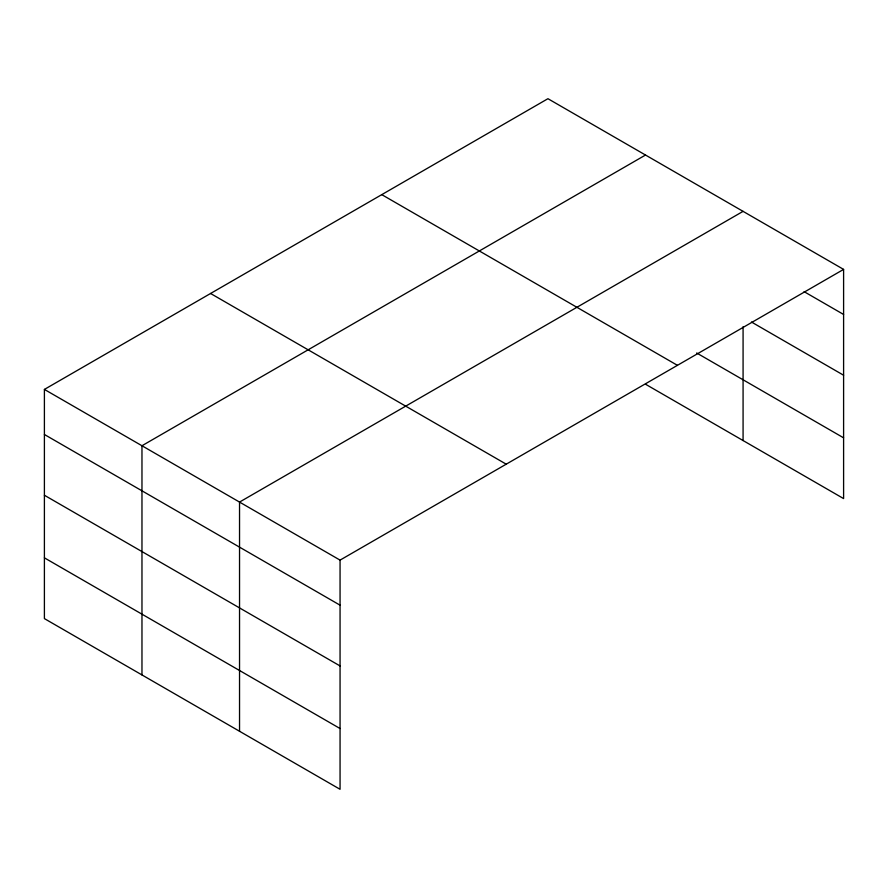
<?xml version="1.0" encoding="UTF-8"?>
<svg xmlns="http://www.w3.org/2000/svg" width="888" height="888" viewBox="0 0 888 888"><rect width="100%" height="100%" fill="white"/><g stroke="black" fill="none" stroke-linecap="round" stroke-linejoin="round"><path stroke-width="1.33" d="M44.4 389.421L340.06 560.117L340.06 789.299L44.4 618.603L44.4 389.421L547.94 98.701L843.6 269.397L843.6 498.579L645.509 384.215M645.509 155.034L141.969 445.743L141.969 674.936M743.078 211.355L239.538 502.075L239.538 731.268M340.06 560.117L843.6 269.397M804.106 291.664L843.6 314.463M751.459 322.022L843.6 375.224M696.669 352.991L843.6 437.828M381.773 194.639L677.433 365.334M210.567 293.484L506.227 464.18M44.4 434.487L340.06 605.183M44.4 495.249L340.06 665.945M44.4 557.842L340.06 728.537M743.078 326.717L743.078 440.548"/></g></svg>
